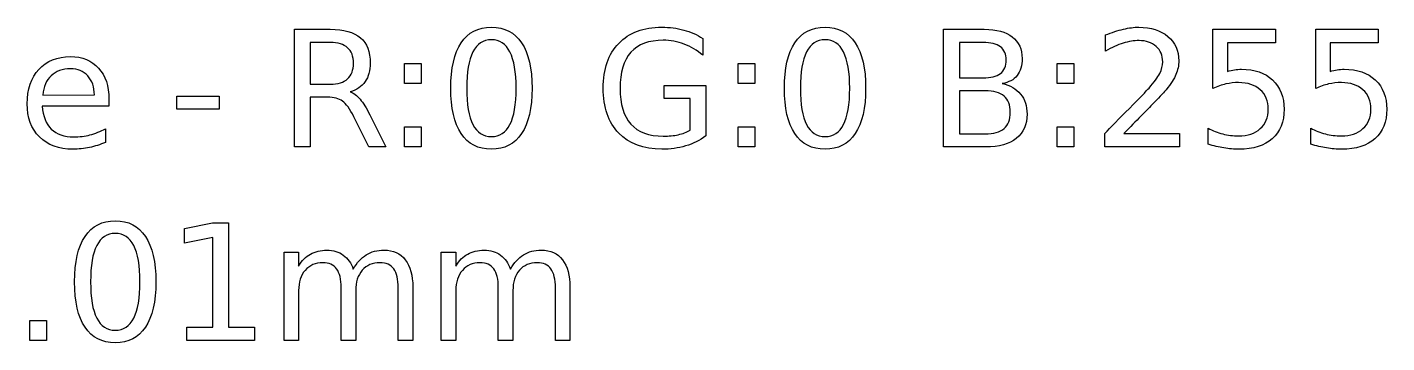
# Model space of a CAD drawing. Extents: x -140 to 352, y 0 to 216.
# Drawn here: x -39.38 to -6.07, y 107.66 to 115.39 of the extents above; entities that cross this region are included whole.
import ezdxf

# ---------------------------------------------------------------- set-up
doc = ezdxf.new("R2010")
doc.units = 0
doc.layers.add('Design_Template', color=7, linetype='CONTINUOUS')

msp = doc.modelspace()

# ---------------------------------------------------------------- linework, layer by layer
at = {"layer": 'Design_Template', "color": 7}
for points in [[(-32.018609, 113.672059), (-32.443045, 113.672059), (-32.443045, 112.454701), (-32.832754, 112.454701), (-32.832754, 115.335075), (-31.953014, 115.335075)], [(-16.927991, 115.335075), (-15.932496, 115.335075)], [(-15.893911, 112.454701), (-16.927991, 112.454701), (-16.927991, 115.335075)], [(-10.329944, 115.335075), (-8.800047, 115.335075), (-8.800047, 115.007104), (-9.973032, 115.007104), (-9.973032, 114.300995)], [(-10.329944, 113.888132), (-10.329944, 115.335071)], [(-7.814196, 115.335075), (-6.284298, 115.335075), (-6.284298, 115.007104), (-7.457284, 115.007104), (-7.457284, 114.300995)], [(-7.814196, 113.888132), (-7.814196, 115.335071)], [(-32.443045, 115.014819), (-32.443045, 113.992314), (-31.953014, 113.992314)], [(-31.953014, 115.014819), (-32.443045, 115.014819)], [(-22.825717, 115.113213), (-22.825717, 114.698424)], [(-16.538282, 115.014819), (-16.538282, 114.146655), (-15.961435, 114.146655)], [(-15.961435, 115.014819), (-16.538282, 115.014819)], [(-12.963372, 114.802602), (-12.963372, 115.196168)], [(-23.136327, 112.86563), (-23.136327, 113.639261), (-23.77298, 113.639261), (-23.77298, 113.95952), (-22.750476, 113.95952), (-22.750476, 112.722868)], [(-37.374216, 113.623827), (-37.374216, 113.450197), (-39.006364, 113.450197)], [(-38.994789, 113.72608), (-37.729199, 113.727844)], [(-16.538282, 113.830259), (-16.538282, 112.774956), (-15.913204, 112.774956)], [(-15.913204, 113.830259), (-16.538282, 113.830259)], [(-30.984529, 113.241836), (-30.589032, 112.454701), (-31.00768, 112.454701), (-31.376167, 113.193604)], [(-10.451487, 112.522208), (-10.451487, 112.913844)], [(-7.935739, 112.522208), (-7.935739, 112.913844)], [(-37.457175, 112.900358), (-37.457175, 112.564668)], [(-12.513856, 112.782675), (-11.153732, 112.782675), (-11.153732, 112.454701), (-12.982665, 112.454701), (-12.982665, 112.782675)], [(-32.728575, 108.934585), (-32.728575, 107.713367), (-33.085486, 107.713367), (-33.085486, 109.874131), (-32.728575, 109.874131), (-32.728575, 109.538442)], [(-28.877784, 108.934585), (-28.877784, 107.713367), (-29.234696, 107.713367), (-29.234696, 109.874131), (-28.877784, 109.874131), (-28.877784, 109.538442)], [(-31.329866, 108.934585), (-31.329866, 107.713367), (-31.686778, 107.713367), (-31.686778, 109.005966)], [(-29.931157, 109.017541), (-29.931157, 107.713367), (-30.288069, 107.713367), (-30.288069, 109.005966)], [(-27.479075, 108.934585), (-27.479075, 107.713367), (-27.835987, 107.713367), (-27.835987, 109.005966)], [(-26.080367, 109.017541), (-26.080367, 107.713367), (-26.437278, 107.713367), (-26.437278, 109.005966)]]:
    msp.add_lwpolyline(points, dxfattribs=at)
for points in [[(-30.133728, 114.497781), (-29.726656, 114.497781), (-29.726656, 114.007748), (-30.133728, 114.007748)], [(-21.961413, 114.497781), (-21.55434, 114.497781), (-21.55434, 114.007748), (-21.961413, 114.007748)], [(-14.144076, 114.497781), (-13.737004, 114.497781), (-13.737004, 114.007748), (-14.144076, 114.007748)], [(-35.71313, 113.695212), (-34.673263, 113.695212), (-34.673263, 113.378813), (-35.71313, 113.378813)], [(-30.133728, 112.94473), (-29.726656, 112.94473), (-29.726656, 112.454701), (-30.133728, 112.454701)], [(-21.961413, 112.94473), (-21.55434, 112.94473), (-21.55434, 112.454701), (-21.961413, 112.454701)], [(-14.144076, 112.94473), (-13.737004, 112.94473), (-13.737004, 112.454701), (-14.144076, 112.454701)], [(-35.470042, 108.041341), (-34.83339, 108.041341), (-34.83339, 110.238759), (-35.525992, 110.099852), (-35.525992, 110.454835), (-34.837248, 110.593741), (-34.447539, 110.593741), (-34.447539, 108.041341), (-33.810885, 108.041341), (-33.810885, 107.713367), (-35.470042, 107.713367)], [(-39.311188, 108.203397), (-38.904115, 108.203397), (-38.904115, 107.713367), (-39.311188, 107.713367)]]:
    msp.add_lwpolyline(points, close=True, dxfattribs=at)
for points in [[(-31.953014, 115.335075), (-31.623756, 115.335075), (-31.378098, 115.266262), (-31.216039, 115.128647)], [(-28.746596, 115.003245), (-28.575537, 115.259189), (-28.328592, 115.387162), (-28.005763, 115.387166)], [(-28.005763, 115.387166), (-27.682936, 115.387162), (-27.436635, 115.259189), (-27.266859, 115.003245)], [(-24.88616, 114.99167), (-24.631499, 115.255329), (-24.279089, 115.387162), (-23.828929, 115.387166)], [(-23.828929, 115.387166), (-23.64115, 115.387162), (-23.463016, 115.364024), (-23.294526, 115.317714)], [(-23.294526, 115.317714), (-23.124754, 115.271409), (-22.968484, 115.203242), (-22.825717, 115.113213)], [(-20.574278, 115.003245), (-20.403219, 115.259189), (-20.156274, 115.387162), (-19.833445, 115.387166)], [(-19.833445, 115.387166), (-19.510618, 115.387162), (-19.264317, 115.259189), (-19.094541, 115.003245)], [(-15.932496, 115.335075), (-15.635393, 115.335075), (-15.406455, 115.273339), (-15.245682, 115.149866)], [(-12.963372, 115.196168), (-12.80646, 115.259189), (-12.659837, 115.306778), (-12.523502, 115.338934)], [(-12.523502, 115.338934), (-12.387169, 115.371072), (-12.262411, 115.387162), (-12.149227, 115.387166)], [(-12.149227, 115.387166), (-11.850837, 115.387162), (-11.612897, 115.312564), (-11.435403, 115.163374)], [(-31.528578, 114.885562), (-31.623756, 114.971731), (-31.765235, 115.014816), (-31.953014, 115.014819)], [(-31.216039, 115.128647), (-31.053984, 114.991025), (-30.972956, 114.783306), (-30.972953, 114.505497)], [(-29.001258, 113.891995), (-29.001258, 114.378165), (-28.916371, 114.748582), (-28.746596, 115.003245)], [(-28.005763, 115.078485), (-28.206406, 115.078482), (-28.357531, 114.979446), (-28.459138, 114.781379)], [(-27.552389, 114.781379), (-27.652711, 114.979446), (-27.803836, 115.078482), (-28.005763, 115.078485)], [(-27.266859, 115.003245), (-27.095801, 114.748582), (-27.010271, 114.378165), (-27.010268, 113.891995)], [(-25.266223, 113.891995), (-25.266223, 114.362731), (-25.139535, 114.729288), (-24.88616, 114.99167)], [(-23.796131, 115.066911), (-24.148543, 115.066907), (-24.413494, 114.968514), (-24.590984, 114.771734)], [(-23.284879, 114.974306), (-23.446939, 115.036039), (-23.617356, 115.066907), (-23.796131, 115.066911)], [(-22.825717, 114.698424), (-22.96977, 114.820605), (-23.122824, 114.912567), (-23.284879, 114.974306)], [(-20.82894, 113.891995), (-20.82894, 114.378165), (-20.744053, 114.748582), (-20.574278, 115.003245)], [(-19.833445, 115.078485), (-20.034088, 115.078482), (-20.185213, 114.979446), (-20.286819, 114.781379)], [(-19.38007, 114.781379), (-19.480393, 114.979446), (-19.631518, 115.078482), (-19.833445, 115.078485)], [(-19.094541, 115.003245), (-18.923483, 114.748582), (-18.837952, 114.378165), (-18.83795, 113.891995)], [(-15.537, 114.906781), (-15.629605, 114.978804), (-15.771084, 115.014816), (-15.961435, 115.014819)], [(-15.396164, 114.580737), (-15.396166, 114.726074), (-15.443111, 114.834755), (-15.537, 114.906781)], [(-15.245682, 115.149866), (-15.084913, 115.026394), (-15.004528, 114.850831), (-15.004526, 114.623183)], [(-12.52929, 114.995526), (-12.664338, 114.95308), (-12.809032, 114.888772), (-12.963372, 114.802602)], [(-12.14151, 115.059192), (-12.263697, 115.059192), (-12.392957, 115.037955), (-12.52929, 114.995526)], [(-11.722862, 114.9145), (-11.829616, 115.01096), (-11.969165, 115.059192), (-12.14151, 115.059192)], [(-11.560805, 114.540224), (-11.560806, 114.693277), (-11.614826, 114.818033), (-11.722862, 114.9145)], [(-11.435403, 115.163374), (-11.257914, 115.014174), (-11.169168, 114.814819), (-11.169166, 114.565303)], [(-39.091253, 114.355016), (-38.899613, 114.563373), (-38.641736, 114.667552), (-38.317622, 114.667556)], [(-38.317622, 114.667556), (-38.026947, 114.667552), (-37.797366, 114.57366), (-37.628876, 114.385884)], [(-31.383884, 114.505497), (-31.383886, 114.673983), (-31.432118, 114.800669), (-31.528578, 114.885562)], [(-28.459138, 114.781379), (-28.559459, 114.584593), (-28.60962, 114.288133), (-28.609619, 113.891995)], [(-27.399978, 113.891995), (-27.399979, 114.288133), (-27.450783, 114.584593), (-27.552389, 114.781379)], [(-24.590984, 114.771734), (-24.76719, 114.574948), (-24.855292, 114.281701), (-24.855292, 113.891995)], [(-20.286819, 114.781379), (-20.387141, 114.584593), (-20.437302, 114.288133), (-20.437301, 113.891995)], [(-19.227659, 113.891995), (-19.227661, 114.288133), (-19.278465, 114.584593), (-19.38007, 114.781379)], [(-15.537, 114.252767), (-15.443111, 114.32479), (-15.396166, 114.434112), (-15.396164, 114.580737)], [(-15.004526, 114.623183), (-15.004528, 114.446974), (-15.045685, 114.306784), (-15.127998, 114.202605)], [(-39.37678, 113.513859), (-39.37678, 113.867554), (-39.281604, 114.147942), (-39.091253, 114.355016)], [(-38.313762, 114.36659), (-38.511833, 114.36659), (-38.670674, 114.31064), (-38.790287, 114.198746)], [(-37.893184, 114.192957), (-37.998654, 114.30871), (-38.138844, 114.36659), (-38.313762, 114.36659)], [(-37.628876, 114.385884), (-37.459105, 114.199388), (-37.37422, 113.94537), (-37.374216, 113.623827)], [(-31.528578, 114.121576), (-31.432118, 114.209033), (-31.383886, 114.337006), (-31.383884, 114.505497)], [(-30.972953, 114.505497), (-30.972956, 114.324144), (-31.015399, 114.173663), (-31.100284, 114.05405)], [(-15.961435, 114.146655), (-15.771084, 114.146655), (-15.629605, 114.182024), (-15.537, 114.252767)], [(-11.896495, 113.897784), (-11.771738, 114.037974), (-11.684922, 114.156299), (-11.636046, 114.252767)], [(-11.636046, 114.252767), (-11.585887, 114.350511), (-11.560806, 114.446332), (-11.560805, 114.540224)], [(-11.169166, 114.565303), (-11.169168, 114.446974), (-11.191677, 114.334435), (-11.23669, 114.227684)], [(-9.973032, 114.300995), (-9.916442, 114.320292), (-9.859851, 114.334438), (-9.803258, 114.343441)], [(-9.803258, 114.343441), (-9.746668, 114.353742), (-9.690076, 114.358857), (-9.633484, 114.358857)], [(-9.633484, 114.358857), (-9.311943, 114.358854), (-9.057282, 114.270751), (-8.8695, 114.094549)], [(-7.457284, 114.300995), (-7.400693, 114.320292), (-7.344102, 114.334438), (-7.287509, 114.343441)], [(-7.287509, 114.343441), (-7.230919, 114.353742), (-7.174328, 114.358857), (-7.117735, 114.358857)], [(-7.117735, 114.358857), (-6.796194, 114.358854), (-6.541533, 114.270751), (-6.353751, 114.094549)], [(-38.790287, 114.198746), (-38.908616, 114.086848), (-38.976783, 113.929291), (-38.994789, 113.72608)], [(-37.729199, 113.72801), (-37.731668, 113.922217), (-37.786433, 114.0772), (-37.893184, 114.192957)], [(-31.953014, 113.992314), (-31.765235, 113.992314), (-31.623756, 114.035403), (-31.528578, 114.121576)], [(-31.100284, 114.05405), (-31.183887, 113.934438), (-31.306073, 113.851478), (-31.466842, 113.80518)], [(-15.127998, 114.202605), (-15.210315, 114.098423), (-15.331215, 114.033473), (-15.490698, 114.007748)], [(-15.490698, 114.007748), (-15.29906, 113.96659), (-15.150508, 113.880417), (-15.04504, 113.749229)], [(-11.23669, 114.227684), (-11.280422, 114.122218), (-11.360808, 113.997458), (-11.477847, 113.853408)], [(-10.013547, 113.99617), (-10.116441, 113.973028), (-10.221907, 113.937006), (-10.329944, 113.888132)], [(-9.701008, 114.030883), (-9.805188, 114.03088), (-9.909368, 114.019312), (-10.013547, 113.99617)], [(-9.172392, 113.85532), (-9.302297, 113.972361), (-9.478502, 114.03088), (-9.701008, 114.030883)], [(-8.8695, 114.094549), (-8.681721, 113.91834), (-8.587831, 113.679757), (-8.587829, 113.378795)], [(-7.497798, 113.99617), (-7.600692, 113.973028), (-7.706158, 113.937006), (-7.814196, 113.888132)], [(-7.185259, 114.030883), (-7.28944, 114.03088), (-7.393619, 114.019312), (-7.497798, 113.99617)], [(-6.656644, 113.85532), (-6.786548, 113.972361), (-6.962753, 114.03088), (-7.185259, 114.030883)], [(-6.353751, 114.094549), (-6.165972, 113.91834), (-6.072082, 113.679757), (-6.07208, 113.378795)], [(-31.65398, 113.577525), (-31.742727, 113.640549), (-31.86427, 113.672059), (-32.018609, 113.672059)], [(-31.376167, 113.193604), (-31.471345, 113.386528), (-31.56395, 113.514501), (-31.65398, 113.577525)], [(-31.466842, 113.80518), (-31.383243, 113.776887), (-31.302215, 113.716431), (-31.223756, 113.623827)], [(-31.223756, 113.623827), (-31.144016, 113.531223), (-31.064273, 113.403892), (-30.984529, 113.241836)], [(-28.746596, 112.780745), (-28.916371, 113.036692), (-29.001258, 113.407109), (-29.001258, 113.891995)], [(-28.609619, 113.891995), (-28.60962, 113.497141), (-28.559459, 113.200677), (-28.459138, 113.00261)], [(-27.552389, 113.00261), (-27.450783, 113.200677), (-27.399979, 113.497141), (-27.399978, 113.891995)], [(-27.010268, 113.891995), (-27.010271, 113.407109), (-27.095801, 113.036692), (-27.266859, 112.780745)], [(-24.88616, 112.792319), (-25.139535, 113.055986), (-25.266223, 113.422543), (-25.266223, 113.891995)], [(-24.855292, 113.891995), (-24.855292, 113.503569), (-24.76719, 113.210968), (-24.590984, 113.014185)], [(-20.574278, 112.780745), (-20.744053, 113.036692), (-20.82894, 113.407109), (-20.82894, 113.891995)], [(-20.437301, 113.891995), (-20.437302, 113.497141), (-20.387141, 113.200677), (-20.286819, 113.00261)], [(-19.38007, 113.00261), (-19.278465, 113.200677), (-19.227661, 113.497141), (-19.227659, 113.891995)], [(-18.83795, 113.891995), (-18.837952, 113.407109), (-18.923483, 113.036692), (-19.094541, 112.780745)], [(-15.448254, 113.700997), (-15.548577, 113.78717), (-15.70356, 113.830259), (-15.913204, 113.830259)], [(-15.295843, 113.303572), (-15.295845, 113.483633), (-15.346649, 113.616109), (-15.448254, 113.700997)], [(-15.04504, 113.749229), (-14.93829, 113.619326), (-14.884914, 113.456625), (-14.884912, 113.261129)], [(-12.378809, 113.398106), (-12.122862, 113.656625), (-11.962091, 113.823182), (-11.896495, 113.897784)], [(-11.477847, 113.853408), (-11.510003, 113.816109), (-11.612253, 113.708071), (-11.784598, 113.529293)], [(-8.977538, 113.378795), (-8.97754, 113.579437), (-9.042491, 113.738279), (-9.172392, 113.85532)], [(-6.461789, 113.378795), (-6.461791, 113.579437), (-6.526742, 113.738279), (-6.656644, 113.85532)], [(-39.075819, 112.699715), (-39.276461, 112.900358), (-39.37678, 113.171739), (-39.37678, 113.513859)], [(-39.006364, 113.450197), (-38.990912, 113.205821), (-38.917619, 113.019328), (-38.786428, 112.890713)], [(-15.448254, 112.904217), (-15.346649, 112.991674), (-15.295845, 113.124795), (-15.295843, 113.303572)], [(-14.884912, 113.261129), (-14.884914, 113.003894), (-14.972374, 112.805182), (-15.14729, 112.664988)], [(-12.982665, 112.782675), (-12.834756, 112.935727), (-12.63347, 113.140871), (-12.378809, 113.398106)], [(-11.784598, 113.529293), (-11.956946, 113.351804), (-12.200032, 113.10293), (-12.513856, 112.782675)], [(-9.172392, 112.90227), (-9.042491, 113.019311), (-8.97754, 113.178153), (-8.977538, 113.378795)], [(-8.587829, 113.378795), (-8.587831, 113.068827), (-8.684293, 112.827671), (-8.877217, 112.655325)], [(-6.656644, 112.90227), (-6.526742, 113.019311), (-6.461791, 113.178153), (-6.461789, 113.378795)], [(-6.07208, 113.378795), (-6.072082, 113.068827), (-6.168545, 112.827671), (-6.361468, 112.655325)], [(-28.459138, 113.00261), (-28.357531, 112.805824), (-28.206406, 112.707434), (-28.005763, 112.707434)], [(-28.005763, 112.707434), (-27.803836, 112.707434), (-27.652711, 112.805824), (-27.552389, 113.00261)], [(-24.590984, 113.014185), (-24.413494, 112.817398), (-24.148543, 112.719009), (-23.796131, 112.719009)], [(-20.286819, 113.00261), (-20.185213, 112.805824), (-20.034088, 112.707434), (-19.833445, 112.707434)], [(-19.833445, 112.707434), (-19.631518, 112.707434), (-19.480393, 112.805824), (-19.38007, 113.00261)], [(-15.913204, 112.774956), (-15.70356, 112.774956), (-15.548577, 112.818044), (-15.448254, 112.904217)], [(-10.451487, 112.913844), (-10.335733, 112.850824), (-10.216119, 112.803876), (-10.092646, 112.773008)], [(-7.935739, 112.913844), (-7.819984, 112.850824), (-7.70037, 112.803876), (-7.576898, 112.773008)], [(-38.255885, 112.398754), (-38.600578, 112.398754), (-38.873889, 112.499073), (-39.075819, 112.699715)], [(-38.786428, 112.890713), (-38.653956, 112.763381), (-38.470032, 112.699715), (-38.234662, 112.699715)], [(-38.234662, 112.699715), (-38.098331, 112.699715), (-37.966498, 112.716437), (-37.839167, 112.749877)], [(-37.839167, 112.749877), (-37.710551, 112.78332), (-37.583219, 112.833478), (-37.457175, 112.900358)], [(-28.005763, 112.398754), (-28.328592, 112.398754), (-28.575537, 112.526082), (-28.746596, 112.780745)], [(-27.266859, 112.780745), (-27.436635, 112.526082), (-27.682936, 112.398754), (-28.005763, 112.398754)], [(-23.828929, 112.398754), (-24.279089, 112.398754), (-24.631499, 112.529941), (-24.88616, 112.792319)], [(-23.796131, 112.719009), (-23.658513, 112.719009), (-23.535684, 112.73058), (-23.427644, 112.753722)], [(-23.427644, 112.753722), (-23.319608, 112.77817), (-23.222502, 112.815458), (-23.136327, 112.865616)], [(-22.750476, 112.722868), (-22.900961, 112.616114), (-23.066876, 112.535085), (-23.248223, 112.47978)], [(-19.833445, 112.398754), (-20.156274, 112.398754), (-20.403219, 112.526082), (-20.574278, 112.780745)], [(-19.094541, 112.780745), (-19.264317, 112.526082), (-19.510618, 112.398754), (-19.833445, 112.398754)], [(-15.14729, 112.664988), (-15.322211, 112.524798), (-15.571085, 112.454701), (-15.893911, 112.454701)], [(-10.092646, 112.773008), (-9.969175, 112.74214), (-9.838629, 112.726706), (-9.701008, 112.726706)], [(-9.701008, 112.726706), (-9.478502, 112.726706), (-9.302297, 112.785229), (-9.172392, 112.90227)], [(-8.877217, 112.655325), (-9.070144, 112.484263), (-9.342168, 112.398736), (-9.693291, 112.398736)], [(-7.576898, 112.773008), (-7.453426, 112.74214), (-7.32288, 112.726706), (-7.185259, 112.726706)], [(-7.185259, 112.726706), (-6.962753, 112.726706), (-6.786548, 112.785229), (-6.656644, 112.90227)], [(-6.361468, 112.655325), (-6.554395, 112.484263), (-6.826419, 112.398736), (-7.177542, 112.398736)], [(-37.848812, 112.441196), (-37.982574, 112.412903), (-38.118267, 112.398754), (-38.255885, 112.398754)], [(-37.457175, 112.564668), (-37.584507, 112.510648), (-37.715052, 112.469493), (-37.848812, 112.441196)], [(-23.248223, 112.47978), (-23.429576, 112.425762), (-23.623144, 112.398754), (-23.828929, 112.398754)], [(-10.063708, 112.429604), (-10.188466, 112.450171), (-10.317726, 112.48105), (-10.451487, 112.522208)], [(-9.693291, 112.398736), (-9.814192, 112.398736), (-9.937664, 112.409037), (-10.063708, 112.429604)], [(-7.547959, 112.429604), (-7.672718, 112.450171), (-7.801978, 112.48105), (-7.935739, 112.522208)], [(-7.177542, 112.398736), (-7.298443, 112.398736), (-7.421915, 112.409037), (-7.547959, 112.429604)], [(-37.960709, 110.261912), (-37.789651, 110.517855), (-37.542706, 110.645829), (-37.219876, 110.645833)], [(-37.219876, 110.645833), (-36.897049, 110.645829), (-36.650747, 110.517855), (-36.480972, 110.261912)], [(-38.215369, 109.150662), (-38.215369, 109.636832), (-38.130484, 110.007248), (-37.960709, 110.261912)], [(-37.219876, 110.337152), (-37.420518, 110.337148), (-37.571645, 110.238113), (-37.673252, 110.040046)], [(-36.7665, 110.040046), (-36.866823, 110.238113), (-37.017949, 110.337148), (-37.219876, 110.337152)], [(-36.480972, 110.261912), (-36.309914, 110.007248), (-36.224383, 109.636832), (-36.224379, 109.150662)], [(-37.673252, 110.040046), (-37.773571, 109.84326), (-37.823733, 109.546799), (-37.823733, 109.150662)], [(-36.614089, 109.150662), (-36.614093, 109.546799), (-36.664896, 109.84326), (-36.7665, 110.040046)], [(-32.437257, 109.831688), (-32.324076, 109.894709), (-32.189671, 109.926219), (-32.034043, 109.926219)], [(-32.034043, 109.926219), (-31.877132, 109.926219), (-31.744014, 109.886348), (-31.634688, 109.806606)], [(-31.071346, 109.812395), (-30.947876, 109.888278), (-30.802539, 109.926219), (-30.635334, 109.926219)], [(-30.635334, 109.926219), (-30.410258, 109.926219), (-30.236625, 109.847119), (-30.114436, 109.688923)], [(-28.586467, 109.831688), (-28.473285, 109.894709), (-28.338881, 109.926219), (-28.183253, 109.926219)], [(-28.183253, 109.926219), (-28.026342, 109.926219), (-27.893223, 109.886348), (-27.783897, 109.806606)], [(-27.220555, 109.812395), (-27.097085, 109.888278), (-26.951749, 109.926219), (-26.784544, 109.926219)], [(-26.784544, 109.926219), (-26.559468, 109.926219), (-26.385835, 109.847119), (-26.263646, 109.688923)], [(-32.728575, 109.538442), (-32.647547, 109.670913), (-32.550441, 109.768661), (-32.437257, 109.831688)], [(-32.136294, 109.617538), (-32.317645, 109.617538), (-32.461695, 109.555802), (-32.568447, 109.43233)], [(-31.796745, 109.467057), (-31.870058, 109.567377), (-31.983241, 109.617538), (-32.136294, 109.617538)], [(-31.634688, 109.806606), (-31.524079, 109.726861), (-31.442407, 109.611107), (-31.389673, 109.459342)], [(-31.389673, 109.459342), (-31.300929, 109.618822), (-31.19482, 109.736509), (-31.071346, 109.812395)], [(-30.733727, 109.617538), (-30.917651, 109.617538), (-31.062988, 109.556444), (-31.169738, 109.43426)], [(-30.398036, 109.467057), (-30.471351, 109.567377), (-30.583247, 109.617538), (-30.733727, 109.617538)], [(-30.114436, 109.688923), (-29.992254, 109.532007), (-29.931161, 109.308216), (-29.931157, 109.017541)], [(-28.877784, 109.538442), (-28.796756, 109.670913), (-28.69965, 109.768661), (-28.586467, 109.831688)], [(-28.285503, 109.617538), (-28.466854, 109.617538), (-28.610905, 109.555802), (-28.717656, 109.43233)], [(-27.945955, 109.467057), (-28.019268, 109.567377), (-28.132451, 109.617538), (-28.285503, 109.617538)], [(-27.783897, 109.806606), (-27.673289, 109.726861), (-27.591617, 109.611107), (-27.538882, 109.459342)], [(-27.538882, 109.459342), (-27.450139, 109.618822), (-27.34403, 109.736509), (-27.220555, 109.812395)], [(-26.882936, 109.617538), (-27.066861, 109.617538), (-27.212198, 109.556444), (-27.318947, 109.43426)], [(-26.547246, 109.467057), (-26.620561, 109.567377), (-26.732457, 109.617538), (-26.882936, 109.617538)], [(-26.263646, 109.688923), (-26.141463, 109.532007), (-26.08037, 109.308216), (-26.080367, 109.017541)], [(-32.568447, 109.43233), (-32.675199, 109.310145), (-32.728575, 109.144227), (-32.728575, 108.934585)], [(-31.686778, 109.005966), (-31.686779, 109.214324), (-31.723435, 109.368022), (-31.796745, 109.467057)], [(-31.169738, 109.43426), (-31.276492, 109.312071), (-31.329868, 109.145514), (-31.329866, 108.934585)], [(-30.288069, 109.005966), (-30.288072, 109.21304), (-30.324728, 109.366734), (-30.398036, 109.467057)], [(-28.717656, 109.43233), (-28.824409, 109.310145), (-28.877785, 109.144227), (-28.877784, 108.934585)], [(-27.835987, 109.005966), (-27.835989, 109.214324), (-27.872645, 109.368022), (-27.945955, 109.467057)], [(-27.318947, 109.43426), (-27.425702, 109.312071), (-27.479077, 109.145514), (-27.479075, 108.934585)], [(-26.437278, 109.005966), (-26.437282, 109.21304), (-26.473937, 109.366734), (-26.547246, 109.467057)], [(-37.960709, 108.039412), (-38.130484, 108.295359), (-38.215369, 108.665772), (-38.215369, 109.150662)], [(-37.823733, 109.150662), (-37.823733, 108.755804), (-37.773571, 108.459344), (-37.673252, 108.261273)], [(-36.7665, 108.261273), (-36.664896, 108.459344), (-36.614093, 108.755804), (-36.614089, 109.150662)], [(-36.224379, 109.150662), (-36.224383, 108.665772), (-36.309914, 108.295359), (-36.480972, 108.039412)], [(-37.673252, 108.261273), (-37.571645, 108.06449), (-37.420518, 107.966097), (-37.219876, 107.966097)], [(-37.219876, 107.966097), (-37.017949, 107.966097), (-36.866823, 108.06449), (-36.7665, 108.261273)], [(-37.219876, 107.657417), (-37.542706, 107.657417), (-37.789651, 107.784748), (-37.960709, 108.039412)], [(-36.480972, 108.039412), (-36.650747, 107.784748), (-36.897049, 107.657417), (-37.219876, 107.657417)]]:
    msp.add_open_spline(points, degree=3, dxfattribs=at)

doc.saveas('drawing.dxf')
